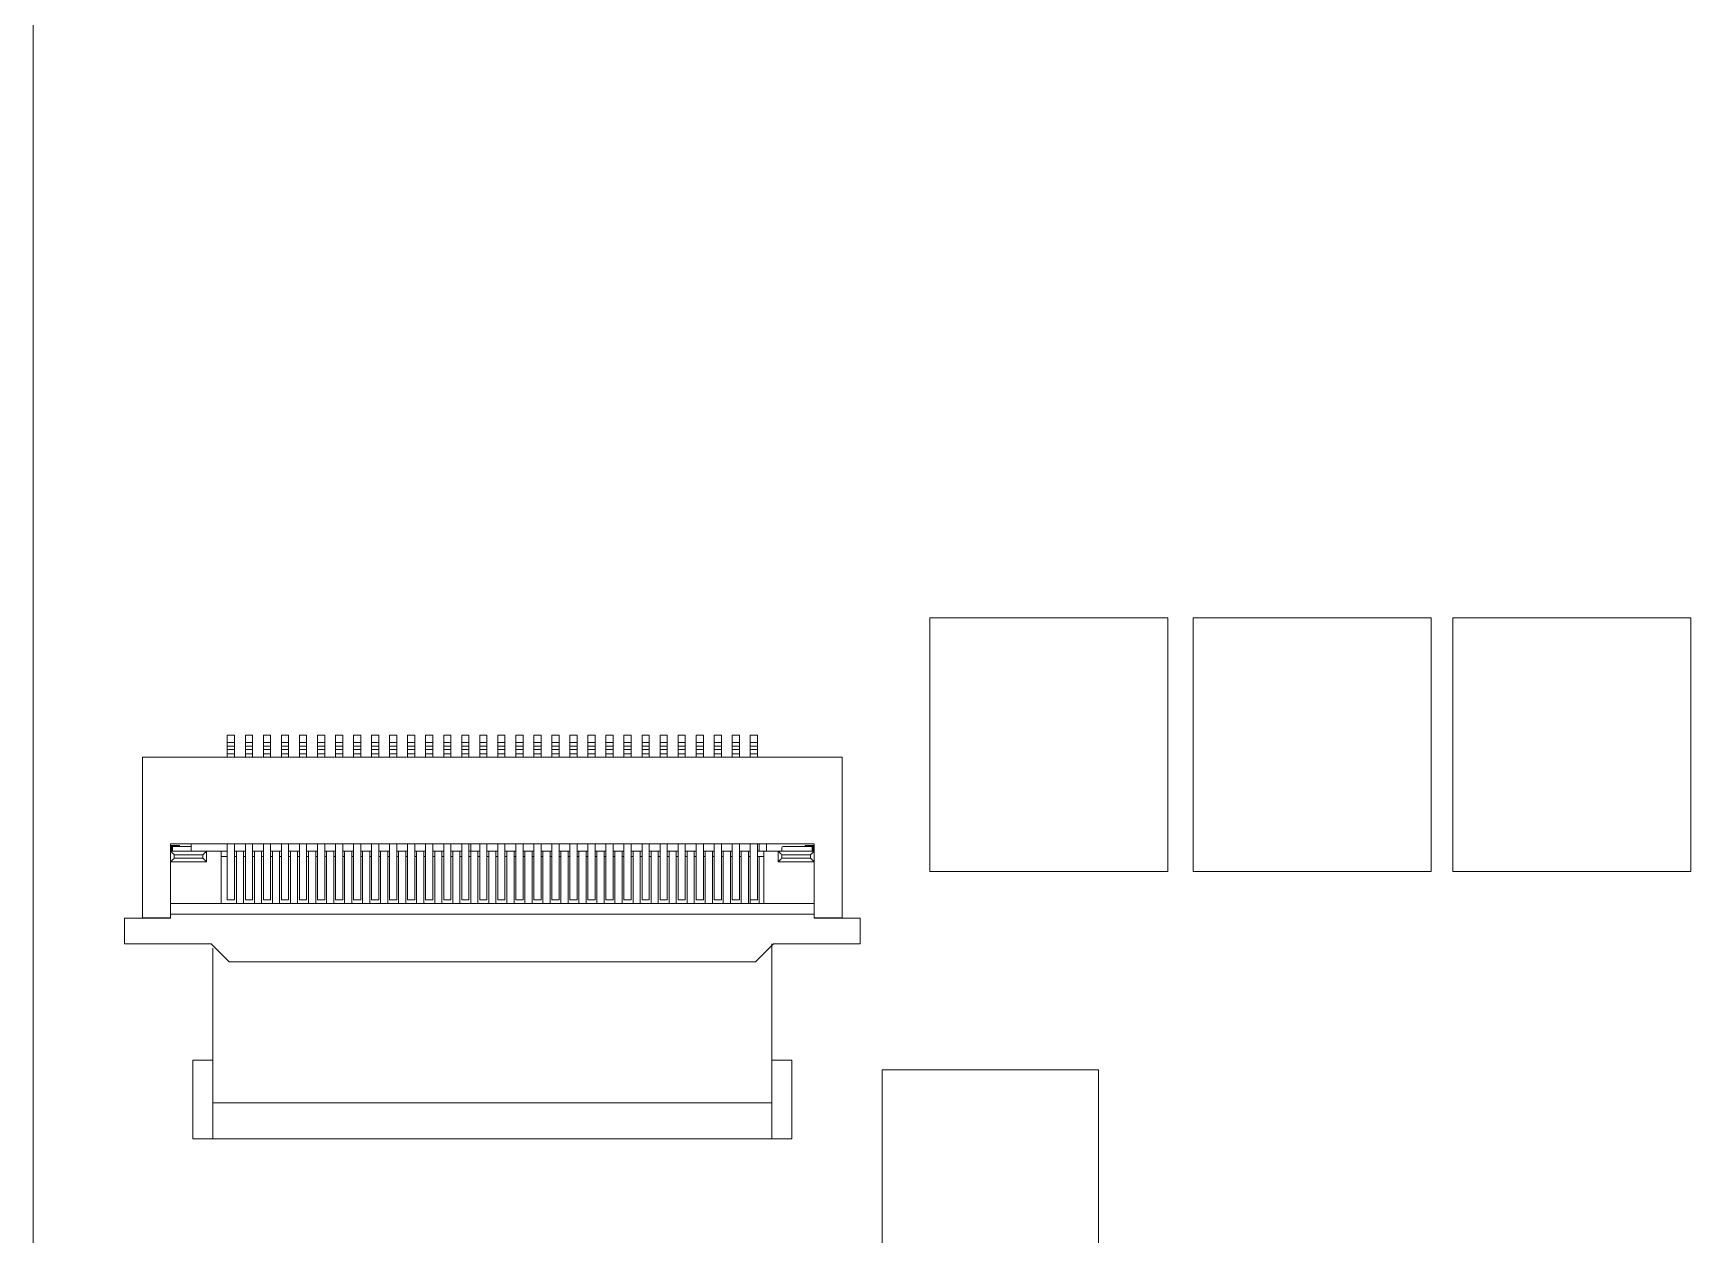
# Model space of a CAD drawing. Header units: millimetres. Extents: x 15833 to 16724, y 29277 to 29907.
# Drawn here: x 16484.83 to 16530.8, y 29615.67 to 29649 of the extents above; entities that cross this region are included whole.
import ezdxf

# ---------------------------------------------------------------- set-up
doc = ezdxf.new("R2010")
doc.units = ezdxf.units.MM
for name, color, linetype in [('_17681', 7, 'Continuous'), ('_22049', 7, 'Continuous'), ('_34288', 7, 'Continuous'), ('_43657', 7, 'Continuous'), ('_61081', 7, 'Continuous')]:
    doc.layers.add(name, color=color, linetype=linetype)

msp = doc.modelspace()

# ---------------------------------------------------------------- linework, layer by layer
at = {"linetype": 'Continuous', "lineweight": 0}
for p, q in [((16484.834, 29683.931), (16484.834, 29608.551)), ((16509.704, 29632.782), (16516.304, 29632.782)), ((16509.704, 29625.745), (16509.704, 29632.782)), ((16516.304, 29632.782), (16516.304, 29625.745)), ((16517.004, 29632.782), (16523.604, 29632.782)), ((16517.004, 29625.745), (16517.004, 29632.782)), ((16523.604, 29632.782), (16523.604, 29625.745)), ((16524.204, 29632.782), (16530.804, 29632.782)), ((16524.204, 29625.745), (16524.204, 29632.782)), ((16530.804, 29632.782), (16530.804, 29625.745)), ((16490.719, 29629.526), (16490.919, 29629.526)), ((16490.719, 29629.526), (16490.719, 29629.326)), ((16490.919, 29628.916), (16490.919, 29629.526)), ((16491.219, 29629.526), (16491.419, 29629.526)), ((16491.219, 29629.526), (16491.219, 29629.326)), ((16491.419, 29628.916), (16491.419, 29629.526)), ((16491.719, 29629.526), (16491.919, 29629.526)), ((16491.719, 29629.526), (16491.719, 29629.326)), ((16491.919, 29628.916), (16491.919, 29629.526)), ((16492.219, 29629.526), (16492.419, 29629.526)), ((16492.219, 29629.526), (16492.219, 29629.326)), ((16492.419, 29628.916), (16492.419, 29629.526)), ((16492.719, 29629.526), (16492.919, 29629.526)), ((16492.719, 29629.526), (16492.719, 29629.326)), ((16492.919, 29628.916), (16492.919, 29629.526)), ((16493.219, 29629.526), (16493.419, 29629.526)), ((16493.219, 29629.526), (16493.219, 29629.326)), ((16493.419, 29628.916), (16493.419, 29629.526)), ((16493.719, 29629.526), (16493.919, 29629.526)), ((16493.719, 29629.526), (16493.719, 29629.326)), ((16493.919, 29628.916), (16493.919, 29629.526)), ((16494.219, 29629.526), (16494.419, 29629.526)), ((16494.219, 29629.526), (16494.219, 29629.326)), ((16494.419, 29628.916), (16494.419, 29629.526)), ((16494.719, 29629.526), (16494.919, 29629.526)), ((16494.719, 29629.526), (16494.719, 29629.326)), ((16494.919, 29628.916), (16494.919, 29629.526)), ((16495.219, 29629.526), (16495.419, 29629.526)), ((16495.219, 29629.526), (16495.219, 29629.326)), ((16495.419, 29628.916), (16495.419, 29629.526)), ((16495.719, 29629.526), (16495.919, 29629.526)), ((16495.719, 29629.526), (16495.719, 29629.326)), ((16495.919, 29628.916), (16495.919, 29629.526)), ((16496.219, 29629.526), (16496.419, 29629.526)), ((16496.219, 29629.526), (16496.219, 29629.326)), ((16496.419, 29628.916), (16496.419, 29629.526)), ((16496.719, 29629.526), (16496.919, 29629.526)), ((16496.719, 29629.526), (16496.719, 29629.326)), ((16496.919, 29628.916), (16496.919, 29629.526)), ((16497.219, 29629.526), (16497.419, 29629.526)), ((16497.219, 29629.526), (16497.219, 29629.326)), ((16497.419, 29628.916), (16497.419, 29629.526)), ((16497.719, 29629.526), (16497.919, 29629.526)), ((16497.719, 29629.526), (16497.719, 29629.326)), ((16497.919, 29628.916), (16497.919, 29629.526)), ((16498.219, 29629.526), (16498.419, 29629.526)), ((16498.219, 29629.526), (16498.219, 29629.326)), ((16498.419, 29628.916), (16498.419, 29629.526)), ((16498.719, 29629.526), (16498.919, 29629.526)), ((16498.719, 29629.526), (16498.719, 29629.326)), ((16498.919, 29628.916), (16498.919, 29629.526)), ((16499.219, 29629.526), (16499.419, 29629.526)), ((16499.219, 29629.526), (16499.219, 29629.326)), ((16499.419, 29628.916), (16499.419, 29629.526)), ((16499.719, 29629.526), (16499.919, 29629.526)), ((16499.719, 29629.526), (16499.719, 29629.326)), ((16499.919, 29628.916), (16499.919, 29629.526)), ((16500.219, 29629.526), (16500.419, 29629.526)), ((16500.219, 29629.526), (16500.219, 29629.326)), ((16500.419, 29628.916), (16500.419, 29629.526)), ((16500.719, 29629.526), (16500.919, 29629.526)), ((16500.719, 29629.526), (16500.719, 29629.326)), ((16500.919, 29628.916), (16500.919, 29629.526)), ((16501.219, 29629.526), (16501.419, 29629.526)), ((16501.219, 29629.526), (16501.219, 29629.326)), ((16501.419, 29628.916), (16501.419, 29629.526)), ((16501.719, 29629.526), (16501.919, 29629.526)), ((16501.719, 29629.526), (16501.719, 29629.326)), ((16501.919, 29628.916), (16501.919, 29629.526)), ((16502.219, 29629.526), (16502.419, 29629.526)), ((16502.219, 29629.526), (16502.219, 29629.326)), ((16502.419, 29628.916), (16502.419, 29629.526)), ((16502.719, 29629.526), (16502.919, 29629.526)), ((16502.719, 29629.526), (16502.719, 29629.326)), ((16502.919, 29628.916), (16502.919, 29629.526)), ((16503.219, 29629.526), (16503.419, 29629.526)), ((16503.219, 29629.526), (16503.219, 29629.326)), ((16503.419, 29628.916), (16503.419, 29629.526)), ((16503.719, 29629.526), (16503.919, 29629.526)), ((16503.719, 29629.526), (16503.719, 29629.326)), ((16503.919, 29628.916), (16503.919, 29629.526)), ((16504.219, 29629.526), (16504.419, 29629.526)), ((16504.219, 29629.526), (16504.219, 29629.326)), ((16504.419, 29628.916), (16504.419, 29629.526)), ((16504.719, 29629.526), (16504.919, 29629.526)), ((16504.719, 29629.526), (16504.719, 29629.326)), ((16504.919, 29628.916), (16504.919, 29629.526)), ((16490.919, 29629.326), (16490.719, 29629.326)), ((16490.719, 29629.226), (16490.719, 29629.326)), ((16490.719, 29629.226), (16490.919, 29629.226)), ((16490.719, 29629.226), (16490.719, 29628.916)), ((16490.919, 29629.131), (16490.719, 29629.131)), ((16490.919, 29629.011), (16490.719, 29629.013)), ((16490.919, 29629.01), (16490.719, 29629.012)), ((16491.419, 29629.326), (16491.219, 29629.326)), ((16491.219, 29629.226), (16491.219, 29629.326)), ((16491.219, 29629.226), (16491.419, 29629.226)), ((16491.219, 29629.226), (16491.219, 29628.916)), ((16491.419, 29629.131), (16491.219, 29629.131)), ((16491.419, 29629.011), (16491.219, 29629.013)), ((16491.419, 29629.01), (16491.219, 29629.012)), ((16491.919, 29629.326), (16491.719, 29629.326)), ((16491.719, 29629.226), (16491.719, 29629.326)), ((16491.719, 29629.226), (16491.919, 29629.226)), ((16491.719, 29629.226), (16491.719, 29628.916)), ((16491.919, 29629.131), (16491.719, 29629.131)), ((16491.919, 29629.011), (16491.719, 29629.013)), ((16491.919, 29629.01), (16491.719, 29629.012)), ((16492.419, 29629.326), (16492.219, 29629.326)), ((16492.219, 29629.226), (16492.219, 29629.326)), ((16492.219, 29629.226), (16492.419, 29629.226)), ((16492.219, 29629.226), (16492.219, 29628.916)), ((16492.419, 29629.131), (16492.219, 29629.131)), ((16492.419, 29629.011), (16492.219, 29629.013)), ((16492.419, 29629.01), (16492.219, 29629.012)), ((16492.919, 29629.326), (16492.719, 29629.326)), ((16492.719, 29629.226), (16492.719, 29629.326)), ((16492.719, 29629.226), (16492.919, 29629.226)), ((16492.719, 29629.226), (16492.719, 29628.916)), ((16492.919, 29629.131), (16492.719, 29629.131)), ((16492.919, 29629.011), (16492.719, 29629.013)), ((16492.919, 29629.01), (16492.719, 29629.012)), ((16493.419, 29629.326), (16493.219, 29629.326)), ((16493.219, 29629.226), (16493.219, 29629.326)), ((16493.219, 29629.226), (16493.419, 29629.226)), ((16493.219, 29629.226), (16493.219, 29628.916)), ((16493.419, 29629.131), (16493.219, 29629.131)), ((16493.419, 29629.011), (16493.219, 29629.013)), ((16493.419, 29629.01), (16493.219, 29629.012)), ((16493.919, 29629.326), (16493.719, 29629.326)), ((16493.719, 29629.226), (16493.719, 29629.326)), ((16493.719, 29629.226), (16493.919, 29629.226)), ((16493.719, 29629.226), (16493.719, 29628.916)), ((16493.919, 29629.131), (16493.719, 29629.131)), ((16493.919, 29629.011), (16493.719, 29629.013)), ((16493.919, 29629.01), (16493.719, 29629.012)), ((16494.419, 29629.326), (16494.219, 29629.326)), ((16494.219, 29629.226), (16494.219, 29629.326)), ((16494.219, 29629.226), (16494.419, 29629.226)), ((16494.219, 29629.226), (16494.219, 29628.916)), ((16494.419, 29629.131), (16494.219, 29629.131)), ((16494.419, 29629.011), (16494.219, 29629.013)), ((16494.419, 29629.01), (16494.219, 29629.012)), ((16494.919, 29629.326), (16494.719, 29629.326)), ((16494.719, 29629.226), (16494.719, 29629.326)), ((16494.719, 29629.226), (16494.919, 29629.226)), ((16494.719, 29629.226), (16494.719, 29628.916)), ((16494.919, 29629.131), (16494.719, 29629.131)), ((16494.919, 29629.011), (16494.719, 29629.013)), ((16494.919, 29629.01), (16494.719, 29629.012)), ((16495.419, 29629.326), (16495.219, 29629.326)), ((16495.219, 29629.226), (16495.219, 29629.326)), ((16495.219, 29629.226), (16495.419, 29629.226)), ((16495.219, 29629.226), (16495.219, 29628.916)), ((16495.419, 29629.131), (16495.219, 29629.131)), ((16495.419, 29629.011), (16495.219, 29629.013)), ((16495.419, 29629.01), (16495.219, 29629.012)), ((16495.919, 29629.326), (16495.719, 29629.326)), ((16495.719, 29629.226), (16495.719, 29629.326)), ((16495.719, 29629.226), (16495.919, 29629.226)), ((16495.719, 29629.226), (16495.719, 29628.916)), ((16495.919, 29629.131), (16495.719, 29629.131)), ((16495.919, 29629.011), (16495.719, 29629.013)), ((16495.919, 29629.01), (16495.719, 29629.012)), ((16496.419, 29629.326), (16496.219, 29629.326)), ((16496.219, 29629.226), (16496.219, 29629.326)), ((16496.219, 29629.226), (16496.419, 29629.226)), ((16496.219, 29629.226), (16496.219, 29628.916)), ((16496.419, 29629.131), (16496.219, 29629.131)), ((16496.419, 29629.011), (16496.219, 29629.013)), ((16496.419, 29629.01), (16496.219, 29629.012)), ((16496.919, 29629.326), (16496.719, 29629.326)), ((16496.719, 29629.226), (16496.719, 29629.326)), ((16496.719, 29629.226), (16496.919, 29629.226)), ((16496.719, 29629.226), (16496.719, 29628.916)), ((16496.919, 29629.131), (16496.719, 29629.131)), ((16496.919, 29629.011), (16496.719, 29629.013)), ((16496.919, 29629.01), (16496.719, 29629.012)), ((16497.419, 29629.326), (16497.219, 29629.326)), ((16497.219, 29629.226), (16497.219, 29629.326)), ((16497.219, 29629.226), (16497.419, 29629.226)), ((16497.219, 29629.226), (16497.219, 29628.916)), ((16497.419, 29629.131), (16497.219, 29629.131)), ((16497.419, 29629.011), (16497.219, 29629.013)), ((16497.419, 29629.01), (16497.219, 29629.012)), ((16497.919, 29629.326), (16497.719, 29629.326)), ((16497.719, 29629.226), (16497.719, 29629.326)), ((16497.719, 29629.226), (16497.919, 29629.226)), ((16497.719, 29629.226), (16497.719, 29628.916)), ((16497.919, 29629.131), (16497.719, 29629.131)), ((16497.919, 29629.011), (16497.719, 29629.013)), ((16497.919, 29629.01), (16497.719, 29629.012)), ((16498.419, 29629.326), (16498.219, 29629.326)), ((16498.219, 29629.226), (16498.219, 29629.326)), ((16498.219, 29629.226), (16498.419, 29629.226)), ((16498.219, 29629.226), (16498.219, 29628.916)), ((16498.419, 29629.131), (16498.219, 29629.131)), ((16498.419, 29629.011), (16498.219, 29629.013)), ((16498.419, 29629.01), (16498.219, 29629.012)), ((16498.919, 29629.326), (16498.719, 29629.326)), ((16498.719, 29629.226), (16498.719, 29629.326)), ((16498.719, 29629.226), (16498.919, 29629.226)), ((16498.719, 29629.226), (16498.719, 29628.916)), ((16498.919, 29629.131), (16498.719, 29629.131)), ((16498.919, 29629.011), (16498.719, 29629.013)), ((16498.919, 29629.01), (16498.719, 29629.012)), ((16499.419, 29629.326), (16499.219, 29629.326)), ((16499.219, 29629.226), (16499.219, 29629.326)), ((16499.219, 29629.226), (16499.419, 29629.226)), ((16499.219, 29629.226), (16499.219, 29628.916)), ((16499.419, 29629.131), (16499.219, 29629.131)), ((16499.419, 29629.011), (16499.219, 29629.013)), ((16499.419, 29629.01), (16499.219, 29629.012)), ((16499.919, 29629.326), (16499.719, 29629.326)), ((16499.719, 29629.226), (16499.719, 29629.326)), ((16499.719, 29629.226), (16499.919, 29629.226)), ((16499.719, 29629.226), (16499.719, 29628.916)), ((16499.919, 29629.131), (16499.719, 29629.131)), ((16499.919, 29629.011), (16499.719, 29629.013)), ((16499.919, 29629.01), (16499.719, 29629.012)), ((16500.419, 29629.326), (16500.219, 29629.326)), ((16500.219, 29629.226), (16500.219, 29629.326)), ((16500.219, 29629.226), (16500.419, 29629.226)), ((16500.219, 29629.226), (16500.219, 29628.916)), ((16500.419, 29629.131), (16500.219, 29629.131)), ((16500.419, 29629.011), (16500.219, 29629.013)), ((16500.419, 29629.01), (16500.219, 29629.012)), ((16500.919, 29629.326), (16500.719, 29629.326)), ((16500.719, 29629.226), (16500.719, 29629.326)), ((16500.719, 29629.226), (16500.919, 29629.226)), ((16500.719, 29629.226), (16500.719, 29628.916)), ((16500.919, 29629.131), (16500.719, 29629.131)), ((16500.919, 29629.011), (16500.719, 29629.013)), ((16500.919, 29629.01), (16500.719, 29629.012)), ((16501.419, 29629.326), (16501.219, 29629.326)), ((16501.219, 29629.226), (16501.219, 29629.326)), ((16501.219, 29629.226), (16501.419, 29629.226)), ((16501.219, 29629.226), (16501.219, 29628.916)), ((16501.419, 29629.131), (16501.219, 29629.131)), ((16501.419, 29629.011), (16501.219, 29629.013)), ((16501.419, 29629.01), (16501.219, 29629.012)), ((16501.919, 29629.326), (16501.719, 29629.326)), ((16501.719, 29629.226), (16501.719, 29629.326)), ((16501.719, 29629.226), (16501.919, 29629.226)), ((16501.719, 29629.226), (16501.719, 29628.916)), ((16501.919, 29629.131), (16501.719, 29629.131)), ((16501.919, 29629.011), (16501.719, 29629.013)), ((16501.919, 29629.01), (16501.719, 29629.012)), ((16502.419, 29629.326), (16502.219, 29629.326)), ((16502.219, 29629.226), (16502.219, 29629.326)), ((16502.219, 29629.226), (16502.419, 29629.226)), ((16502.219, 29629.226), (16502.219, 29628.916)), ((16502.419, 29629.131), (16502.219, 29629.131)), ((16502.419, 29629.011), (16502.219, 29629.013)), ((16502.419, 29629.01), (16502.219, 29629.012)), ((16502.919, 29629.326), (16502.719, 29629.326)), ((16502.719, 29629.226), (16502.719, 29629.326)), ((16502.719, 29629.226), (16502.919, 29629.226)), ((16502.719, 29629.226), (16502.719, 29628.916)), ((16502.919, 29629.131), (16502.719, 29629.131)), ((16502.919, 29629.011), (16502.719, 29629.013)), ((16502.919, 29629.01), (16502.719, 29629.012)), ((16503.419, 29629.326), (16503.219, 29629.326)), ((16503.219, 29629.226), (16503.219, 29629.326)), ((16503.219, 29629.226), (16503.419, 29629.226)), ((16503.219, 29629.226), (16503.219, 29628.916)), ((16503.419, 29629.131), (16503.219, 29629.131)), ((16503.419, 29629.011), (16503.219, 29629.013)), ((16503.419, 29629.01), (16503.219, 29629.012)), ((16503.919, 29629.326), (16503.719, 29629.326)), ((16503.719, 29629.226), (16503.719, 29629.326)), ((16503.719, 29629.226), (16503.919, 29629.226)), ((16503.719, 29629.226), (16503.719, 29628.916)), ((16503.919, 29629.131), (16503.719, 29629.131)), ((16503.919, 29629.011), (16503.719, 29629.013)), ((16503.919, 29629.01), (16503.719, 29629.012)), ((16504.419, 29629.326), (16504.219, 29629.326)), ((16504.219, 29629.226), (16504.219, 29629.326)), ((16504.219, 29629.226), (16504.419, 29629.226)), ((16504.219, 29629.226), (16504.219, 29628.916)), ((16504.419, 29629.131), (16504.219, 29629.131)), ((16504.419, 29629.011), (16504.219, 29629.013)), ((16504.419, 29629.01), (16504.219, 29629.012)), ((16504.919, 29629.326), (16504.719, 29629.326)), ((16504.719, 29629.226), (16504.719, 29629.326)), ((16504.719, 29629.226), (16504.919, 29629.226)), ((16504.719, 29629.226), (16504.719, 29628.916)), ((16504.919, 29629.131), (16504.719, 29629.131)), ((16504.919, 29629.011), (16504.719, 29629.013)), ((16504.919, 29629.01), (16504.719, 29629.012)), ((16489.219, 29626.516), (16489.219, 29626.316)), ((16490.719, 29626.516), (16490.719, 29624.966)), ((16490.919, 29624.966), (16490.919, 29626.516)), ((16491.219, 29626.516), (16491.219, 29624.966)), ((16491.419, 29624.966), (16491.419, 29626.516)), ((16491.719, 29626.516), (16491.719, 29624.966)), ((16491.919, 29624.966), (16491.919, 29626.516)), ((16492.219, 29626.516), (16492.219, 29624.966)), ((16492.419, 29624.966), (16492.419, 29626.516)), ((16492.719, 29626.516), (16492.719, 29624.966)), ((16492.919, 29624.966), (16492.919, 29626.516)), ((16493.219, 29626.516), (16493.219, 29624.966)), ((16493.419, 29624.966), (16493.419, 29626.516)), ((16493.719, 29626.516), (16493.719, 29624.966)), ((16493.919, 29624.966), (16493.919, 29626.516)), ((16494.219, 29626.516), (16494.219, 29624.966)), ((16494.419, 29624.966), (16494.419, 29626.516)), ((16494.719, 29626.516), (16494.719, 29624.966)), ((16494.919, 29624.966), (16494.919, 29626.516)), ((16495.219, 29626.516), (16495.219, 29624.966)), ((16495.419, 29624.966), (16495.419, 29626.516)), ((16495.719, 29626.516), (16495.719, 29624.966)), ((16495.919, 29624.966), (16495.919, 29626.516)), ((16496.219, 29626.516), (16496.219, 29624.966)), ((16496.419, 29624.966), (16496.419, 29626.516)), ((16496.719, 29626.516), (16496.719, 29624.966)), ((16496.919, 29624.966), (16496.919, 29626.516)), ((16496.969, 29626.316), (16496.969, 29626.516)), ((16497.219, 29626.516), (16497.219, 29624.966)), ((16497.419, 29624.966), (16497.419, 29626.516)), ((16497.719, 29626.516), (16497.719, 29624.966)), ((16497.919, 29624.966), (16497.919, 29626.516)), ((16498.219, 29626.516), (16498.219, 29624.966)), ((16498.419, 29624.966), (16498.419, 29626.516)), ((16498.719, 29626.516), (16498.719, 29624.966)), ((16498.919, 29624.966), (16498.919, 29626.516)), ((16499.219, 29626.516), (16499.219, 29624.966)), ((16499.419, 29624.966), (16499.419, 29626.516)), ((16499.719, 29626.516), (16499.719, 29624.966)), ((16499.919, 29624.966), (16499.919, 29626.516)), ((16500.219, 29626.516), (16500.219, 29624.966)), ((16500.419, 29624.966), (16500.419, 29626.516)), ((16500.719, 29626.516), (16500.719, 29624.966)), ((16500.919, 29624.966), (16500.919, 29626.516)), ((16501.219, 29626.516), (16501.219, 29624.966)), ((16501.419, 29624.966), (16501.419, 29626.516)), ((16501.719, 29626.516), (16501.719, 29624.966)), ((16501.919, 29624.966), (16501.919, 29626.516)), ((16502.219, 29626.516), (16502.219, 29624.966)), ((16502.419, 29624.966), (16502.419, 29626.516)), ((16502.719, 29626.516), (16502.719, 29624.966)), ((16502.919, 29624.966), (16502.919, 29626.516)), ((16503.219, 29626.516), (16503.219, 29624.966)), ((16503.419, 29624.966), (16503.419, 29626.516)), ((16503.719, 29626.516), (16503.719, 29624.966)), ((16503.919, 29624.966), (16503.919, 29626.516)), ((16504.219, 29626.516), (16504.219, 29624.966)), ((16504.419, 29624.966), (16504.419, 29626.516)), ((16504.719, 29626.516), (16504.719, 29624.866)), ((16504.919, 29624.966), (16504.919, 29626.516)), ((16516.304, 29625.745), (16509.704, 29625.745)), ((16523.604, 29625.745), (16517.004, 29625.745)), ((16530.804, 29625.745), (16524.204, 29625.745)), ((16490.919, 29624.966), (16490.719, 29624.966)), ((16491.419, 29624.966), (16491.219, 29624.966)), ((16491.919, 29624.966), (16491.719, 29624.966)), ((16492.419, 29624.966), (16492.219, 29624.966)), ((16492.919, 29624.966), (16492.719, 29624.966)), ((16493.419, 29624.966), (16493.219, 29624.966)), ((16493.919, 29624.966), (16493.719, 29624.966)), ((16494.419, 29624.966), (16494.219, 29624.966)), ((16494.919, 29624.966), (16494.719, 29624.966)), ((16495.419, 29624.966), (16495.219, 29624.966)), ((16495.919, 29624.966), (16495.719, 29624.966)), ((16496.419, 29624.966), (16496.219, 29624.966)), ((16496.919, 29624.966), (16496.719, 29624.966)), ((16497.419, 29624.966), (16497.219, 29624.966)), ((16497.919, 29624.966), (16497.719, 29624.966)), ((16498.419, 29624.966), (16498.219, 29624.966)), ((16498.919, 29624.966), (16498.719, 29624.966)), ((16499.419, 29624.966), (16499.219, 29624.966)), ((16499.919, 29624.966), (16499.719, 29624.966)), ((16500.419, 29624.966), (16500.219, 29624.966)), ((16500.919, 29624.966), (16500.719, 29624.966)), ((16501.419, 29624.966), (16501.219, 29624.966)), ((16501.919, 29624.966), (16501.719, 29624.966)), ((16502.419, 29624.966), (16502.219, 29624.966)), ((16502.919, 29624.966), (16502.719, 29624.966)), ((16503.419, 29624.966), (16503.219, 29624.966)), ((16503.919, 29624.966), (16503.719, 29624.966)), ((16504.419, 29624.966), (16504.219, 29624.966)), ((16504.919, 29624.966), (16504.719, 29624.966)), ((16489.819, 29623.62), (16489.819, 29618.331)), ((16505.319, 29623.746), (16505.319, 29618.331)), ((16489.819, 29620.521), (16489.264, 29620.521)), ((16489.264, 29620.521), (16489.264, 29618.331)), ((16505.874, 29620.521), (16505.319, 29620.521)), ((16505.874, 29618.331), (16505.874, 29620.521)), ((16514.378, 29620.244), (16508.378, 29620.244)), ((16508.378, 29609.044), (16508.378, 29620.244)), ((16514.378, 29620.244), (16514.378, 29609.044)), ((16505.319, 29619.331), (16489.819, 29619.331)), ((16489.264, 29618.331), (16505.874, 29618.331))]:
    msp.add_line(p, q, dxfattribs=at)
at = {"layer": '_17681', "linetype": 'Continuous', "lineweight": 0}
for p, q in [((16488.644, 29626.316), (16490.219, 29626.316)), ((16489.588, 29626.259), (16489.62, 29626.292)), ((16489.644, 29626.316), (16489.644, 29626.016)), ((16490.044, 29626.316), (16490.044, 29624.866)), ((16490.419, 29626.316), (16490.719, 29626.316)), ((16490.469, 29624.866), (16490.469, 29626.316)), ((16490.669, 29626.316), (16490.669, 29624.866)), ((16490.919, 29626.316), (16491.219, 29626.316)), ((16490.969, 29624.866), (16490.969, 29626.316)), ((16491.169, 29626.316), (16491.169, 29624.866)), ((16491.419, 29626.316), (16491.719, 29626.316)), ((16491.469, 29624.866), (16491.469, 29626.316)), ((16491.669, 29624.866), (16491.669, 29626.316)), ((16491.919, 29626.316), (16492.219, 29626.316)), ((16491.969, 29626.316), (16491.969, 29624.866)), ((16492.169, 29624.866), (16492.169, 29626.316)), ((16492.419, 29626.316), (16492.719, 29626.316)), ((16492.469, 29626.316), (16492.469, 29624.866)), ((16492.669, 29626.316), (16492.669, 29624.866)), ((16492.919, 29626.316), (16493.219, 29626.316)), ((16492.969, 29624.866), (16492.969, 29626.316)), ((16493.169, 29626.316), (16493.169, 29624.866)), ((16493.419, 29626.316), (16493.719, 29626.316)), ((16493.469, 29624.866), (16493.469, 29626.316)), ((16493.669, 29624.866), (16493.669, 29626.316)), ((16493.919, 29626.316), (16494.219, 29626.316)), ((16493.969, 29624.866), (16493.969, 29626.316)), ((16494.169, 29626.316), (16494.169, 29624.866)), ((16494.419, 29626.316), (16494.719, 29626.316)), ((16494.469, 29626.316), (16494.469, 29624.866)), ((16494.669, 29626.316), (16494.669, 29624.866)), ((16494.919, 29626.316), (16495.219, 29626.316)), ((16494.969, 29624.866), (16494.969, 29626.316)), ((16495.169, 29626.316), (16495.169, 29624.866)), ((16495.419, 29626.316), (16495.719, 29626.316)), ((16495.469, 29624.866), (16495.469, 29626.316)), ((16495.669, 29626.316), (16495.669, 29624.866)), ((16495.919, 29626.316), (16496.219, 29626.316)), ((16495.969, 29624.866), (16495.969, 29626.316)), ((16496.169, 29626.316), (16496.169, 29624.866)), ((16496.419, 29626.316), (16496.719, 29626.316)), ((16496.469, 29624.866), (16496.469, 29626.316)), ((16496.669, 29626.316), (16496.669, 29624.866)), ((16496.919, 29626.316), (16497.219, 29626.316)), ((16496.969, 29624.866), (16496.969, 29626.316)), ((16497.169, 29626.316), (16497.169, 29624.866)), ((16497.419, 29626.316), (16497.719, 29626.316)), ((16497.469, 29624.866), (16497.469, 29626.316)), ((16497.669, 29626.316), (16497.669, 29624.866)), ((16497.919, 29626.316), (16498.219, 29626.316)), ((16497.969, 29626.316), (16497.969, 29624.866)), ((16498.169, 29624.866), (16498.169, 29626.316)), ((16498.419, 29626.316), (16498.719, 29626.316)), ((16498.469, 29624.866), (16498.469, 29626.316)), ((16498.669, 29626.316), (16498.669, 29624.866)), ((16498.919, 29626.316), (16499.219, 29626.316)), ((16498.969, 29624.866), (16498.969, 29626.316)), ((16499.169, 29626.316), (16499.169, 29624.866)), ((16499.419, 29626.316), (16499.719, 29626.316)), ((16499.469, 29624.866), (16499.469, 29626.316)), ((16499.669, 29624.866), (16499.669, 29626.316)), ((16499.919, 29626.316), (16500.219, 29626.316)), ((16499.969, 29626.316), (16499.969, 29624.866)), ((16500.169, 29624.866), (16500.169, 29626.316)), ((16500.419, 29626.316), (16500.719, 29626.316)), ((16500.469, 29624.866), (16500.469, 29626.316)), ((16500.669, 29626.316), (16500.669, 29624.866)), ((16500.919, 29626.316), (16501.219, 29626.316)), ((16500.969, 29626.316), (16500.969, 29624.866)), ((16501.169, 29626.316), (16501.169, 29624.866)), ((16501.419, 29626.316), (16501.719, 29626.316)), ((16501.469, 29624.866), (16501.469, 29626.316)), ((16501.669, 29624.866), (16501.669, 29626.316)), ((16501.919, 29626.316), (16502.219, 29626.316)), ((16501.969, 29626.316), (16501.969, 29624.866)), ((16502.169, 29624.866), (16502.169, 29626.316)), ((16502.419, 29626.316), (16502.719, 29626.316)), ((16502.469, 29624.866), (16502.469, 29626.316)), ((16502.669, 29626.316), (16502.669, 29624.866)), ((16502.919, 29626.316), (16503.219, 29626.316)), ((16502.969, 29624.866), (16502.969, 29626.316)), ((16503.169, 29624.866), (16503.169, 29626.316)), ((16503.419, 29626.316), (16503.719, 29626.316)), ((16503.469, 29624.866), (16503.469, 29626.316)), ((16503.669, 29626.316), (16503.669, 29624.866)), ((16503.919, 29626.316), (16504.219, 29626.316)), ((16503.969, 29624.866), (16503.969, 29626.316)), ((16504.169, 29626.316), (16504.169, 29624.866)), ((16504.419, 29626.316), (16504.719, 29626.316)), ((16504.469, 29624.866), (16504.469, 29626.316)), ((16504.669, 29624.866), (16504.669, 29626.316)), ((16504.919, 29626.316), (16506.494, 29626.316)), ((16505.094, 29626.316), (16505.094, 29624.866)), ((16505.494, 29626.316), (16505.495, 29626.316)), ((16505.494, 29626.016), (16505.494, 29626.316)), ((16489.644, 29626.016), (16488.644, 29626.016)), ((16489.544, 29626.216), (16488.744, 29626.216)), ((16488.744, 29626.216), (16488.744, 29626.116)), ((16488.744, 29626.116), (16489.544, 29626.116)), ((16489.544, 29626.116), (16489.544, 29626.216)), ((16489.644, 29626.016), (16489.644, 29626.016)), ((16490.044, 29626.166), (16490.219, 29626.166)), ((16490.419, 29626.166), (16490.469, 29626.166)), ((16490.669, 29626.166), (16490.719, 29626.166)), ((16490.919, 29626.166), (16490.969, 29626.166)), ((16491.169, 29626.166), (16491.219, 29626.166)), ((16491.419, 29626.166), (16491.469, 29626.166)), ((16491.719, 29626.166), (16491.669, 29626.166)), ((16491.969, 29626.166), (16491.919, 29626.166)), ((16492.219, 29626.166), (16492.169, 29626.166)), ((16492.469, 29626.166), (16492.419, 29626.166)), ((16492.719, 29626.166), (16492.669, 29626.166)), ((16492.969, 29626.166), (16492.919, 29626.166)), ((16493.169, 29626.166), (16493.219, 29626.166)), ((16493.419, 29626.166), (16493.469, 29626.166)), ((16493.719, 29626.166), (16493.669, 29626.166)), ((16493.969, 29626.166), (16493.919, 29626.166)), ((16494.169, 29626.166), (16494.219, 29626.166)), ((16494.419, 29626.166), (16494.469, 29626.166)), ((16494.669, 29626.166), (16494.719, 29626.166)), ((16494.919, 29626.166), (16494.969, 29626.166)), ((16495.169, 29626.166), (16495.219, 29626.166)), ((16495.419, 29626.166), (16495.469, 29626.166)), ((16495.669, 29626.166), (16495.719, 29626.166)), ((16495.919, 29626.166), (16495.969, 29626.166)), ((16496.219, 29626.166), (16496.169, 29626.166)), ((16496.469, 29626.166), (16496.419, 29626.166)), ((16496.669, 29626.166), (16496.719, 29626.166)), ((16496.919, 29626.166), (16496.969, 29626.166)), ((16497.169, 29626.166), (16497.219, 29626.166)), ((16497.419, 29626.166), (16497.469, 29626.166)), ((16497.719, 29626.166), (16497.669, 29626.166)), ((16497.969, 29626.166), (16497.919, 29626.166)), ((16498.169, 29626.166), (16498.219, 29626.166)), ((16498.419, 29626.166), (16498.469, 29626.166)), ((16498.719, 29626.166), (16498.669, 29626.166)), ((16498.969, 29626.166), (16498.919, 29626.166)), ((16499.169, 29626.166), (16499.219, 29626.166)), ((16499.419, 29626.166), (16499.469, 29626.166)), ((16499.669, 29626.166), (16499.719, 29626.166)), ((16499.919, 29626.166), (16499.969, 29626.166)), ((16500.169, 29626.166), (16500.219, 29626.166)), ((16500.419, 29626.166), (16500.469, 29626.166)), ((16500.669, 29626.166), (16500.719, 29626.166)), ((16500.919, 29626.166), (16500.969, 29626.166)), ((16501.169, 29626.166), (16501.219, 29626.166)), ((16501.419, 29626.166), (16501.469, 29626.166)), ((16501.669, 29626.166), (16501.719, 29626.166)), ((16501.919, 29626.166), (16501.969, 29626.166)), ((16502.219, 29626.166), (16502.169, 29626.166)), ((16502.469, 29626.166), (16502.419, 29626.166)), ((16502.669, 29626.166), (16502.719, 29626.166)), ((16502.919, 29626.166), (16502.969, 29626.166)), ((16503.219, 29626.166), (16503.169, 29626.166)), ((16503.469, 29626.166), (16503.419, 29626.166)), ((16503.719, 29626.166), (16503.669, 29626.166)), ((16503.969, 29626.166), (16503.919, 29626.166)), ((16504.219, 29626.166), (16504.169, 29626.166)), ((16504.469, 29626.166), (16504.419, 29626.166)), ((16504.669, 29626.166), (16504.719, 29626.166)), ((16504.919, 29626.166), (16505.094, 29626.166)), ((16505.494, 29626.016), (16505.495, 29626.017)), ((16506.494, 29626.016), (16505.494, 29626.016)), ((16506.394, 29626.216), (16505.594, 29626.216)), ((16505.594, 29626.216), (16505.594, 29626.116)), ((16505.594, 29626.116), (16506.394, 29626.116)), ((16506.394, 29626.116), (16506.394, 29626.216)), ((16488.644, 29624.866), (16506.494, 29624.866)), ((16487.369, 29624.456), (16488.644, 29624.456)), ((16487.369, 29624.456), (16487.369, 29623.746)), ((16506.494, 29624.566), (16488.644, 29624.566)), ((16488.644, 29624.456), (16488.644, 29624.566)), ((16506.494, 29624.566), (16506.494, 29624.456)), ((16507.769, 29624.456), (16506.494, 29624.456)), ((16507.769, 29624.456), (16507.769, 29623.746)), ((16487.369, 29623.746), (16489.769, 29623.746)), ((16490.269, 29623.246), (16489.769, 29623.746)), ((16505.369, 29623.746), (16504.869, 29623.246)), ((16505.369, 29623.746), (16507.769, 29623.746)), ((16490.269, 29623.246), (16504.869, 29623.246))]:
    msp.add_line(p, q, dxfattribs=at)
for points in [[(16488.669, 29626.292), (16488.662, 29626.298), (16488.657, 29626.304), (16488.652, 29626.309), (16488.648, 29626.312), (16488.646, 29626.314), (16488.645, 29626.316), (16488.644, 29626.316)], [(16488.701, 29626.259), (16488.683, 29626.277), (16488.669, 29626.292)], [(16488.744, 29626.216), (16488.733, 29626.227), (16488.722, 29626.238), (16488.711, 29626.249), (16488.701, 29626.259)], [(16489.544, 29626.216), (16489.556, 29626.228), (16489.567, 29626.239), (16489.578, 29626.249), (16489.588, 29626.259)], [(16489.62, 29626.292), (16489.626, 29626.298), (16489.632, 29626.304), (16489.637, 29626.308), (16489.643, 29626.314)], [(16489.643, 29626.314), (16489.644, 29626.316), (16489.644, 29626.316)], [(16505.495, 29626.316), (16505.499, 29626.312), (16505.502, 29626.308), (16505.507, 29626.303), (16505.513, 29626.298), (16505.519, 29626.292), (16505.542, 29626.268)], [(16505.542, 29626.268), (16505.551, 29626.259), (16505.561, 29626.249), (16505.572, 29626.239), (16505.583, 29626.228), (16505.594, 29626.216)], [(16506.394, 29626.216), (16506.406, 29626.228), (16506.417, 29626.239), (16506.427, 29626.249), (16506.437, 29626.259)], [(16506.437, 29626.259), (16506.455, 29626.277), (16506.47, 29626.292)], [(16506.47, 29626.292), (16506.476, 29626.298), (16506.482, 29626.304), (16506.487, 29626.308), (16506.49, 29626.312), (16506.493, 29626.315), (16506.494, 29626.316), (16506.494, 29626.316)], [(16488.669, 29626.04), (16488.662, 29626.034), (16488.657, 29626.028), (16488.652, 29626.024), (16488.648, 29626.02), (16488.646, 29626.018), (16488.645, 29626.016), (16488.644, 29626.016)], [(16488.701, 29626.073), (16488.683, 29626.055), (16488.669, 29626.04)], [(16488.744, 29626.116), (16488.733, 29626.105), (16488.722, 29626.094), (16488.711, 29626.083), (16488.701, 29626.073)], [(16489.597, 29626.064), (16489.588, 29626.073), (16489.578, 29626.083), (16489.567, 29626.093), (16489.556, 29626.104), (16489.544, 29626.116)], [(16489.644, 29626.016), (16489.64, 29626.02), (16489.636, 29626.024), (16489.632, 29626.029), (16489.626, 29626.034), (16489.62, 29626.041), (16489.597, 29626.064)], [(16505.495, 29626.017), (16505.499, 29626.02), (16505.502, 29626.024), (16505.507, 29626.029), (16505.513, 29626.034), (16505.519, 29626.041), (16505.542, 29626.064)], [(16505.542, 29626.064), (16505.551, 29626.073), (16505.561, 29626.083), (16505.571, 29626.093), (16505.583, 29626.104), (16505.594, 29626.116)], [(16506.394, 29626.116), (16506.406, 29626.105), (16506.417, 29626.094), (16506.427, 29626.083), (16506.437, 29626.073)], [(16506.437, 29626.073), (16506.455, 29626.055), (16506.47, 29626.04)], [(16506.47, 29626.04), (16506.476, 29626.034), (16506.482, 29626.028), (16506.487, 29626.024), (16506.49, 29626.02), (16506.493, 29626.018), (16506.494, 29626.016), (16506.494, 29626.016)]]:
    msp.add_lwpolyline(points, dxfattribs=at)
at = {"layer": '_22049', "linetype": 'Continuous', "lineweight": 0}
for p, q in [((16490.219, 29629.526), (16490.419, 29629.526)), ((16490.219, 29629.526), (16490.219, 29629.326)), ((16490.419, 29628.916), (16490.419, 29629.526)), ((16490.419, 29629.326), (16490.219, 29629.326)), ((16490.219, 29629.226), (16490.219, 29629.326)), ((16490.219, 29629.226), (16490.419, 29629.226)), ((16490.219, 29629.226), (16490.219, 29628.916)), ((16490.419, 29629.131), (16490.219, 29629.131)), ((16490.419, 29629.011), (16490.219, 29629.013)), ((16490.419, 29629.01), (16490.219, 29629.012)), ((16490.219, 29626.516), (16490.219, 29624.966)), ((16490.419, 29624.966), (16490.419, 29626.516)), ((16490.419, 29624.966), (16490.219, 29624.966))]:
    msp.add_line(p, q, dxfattribs=at)
at = {"layer": '_34288', "linetype": 'Continuous', "lineweight": 0}
for p, q in [((16488.644, 29626.441), (16489.219, 29626.441)), ((16488.669, 29626.316), (16488.669, 29626.441)), ((16488.699, 29626.441), (16488.699, 29626.316)), ((16488.869, 29626.441), (16488.869, 29626.466))]:
    msp.add_line(p, q, dxfattribs=at)
at = {"layer": '_43657', "linetype": 'Continuous', "lineweight": 0}
for p, q in [((16507.269, 29628.916), (16487.869, 29628.916)), ((16487.869, 29628.916), (16487.869, 29624.466)), ((16507.269, 29624.466), (16507.269, 29628.916)), ((16488.644, 29626.516), (16506.494, 29626.516)), ((16488.644, 29624.466), (16488.644, 29626.516)), ((16488.894, 29626.466), (16488.644, 29626.466)), ((16488.894, 29626.441), (16488.894, 29626.466)), ((16504.969, 29626.516), (16504.969, 29626.316)), ((16505.174, 29626.516), (16505.174, 29626.316)), ((16506.244, 29626.466), (16506.494, 29626.466)), ((16506.244, 29626.441), (16506.244, 29626.466)), ((16506.494, 29626.516), (16506.494, 29624.466)), ((16504.969, 29626.166), (16504.969, 29624.866)), ((16487.869, 29624.466), (16488.644, 29624.466)), ((16506.494, 29624.466), (16507.269, 29624.466))]:
    msp.add_line(p, q, dxfattribs=at)
at = {"layer": '_61081', "linetype": 'Continuous', "lineweight": 0}
for p, q in [((16505.599, 29626.411), (16505.599, 29626.316)), ((16506.494, 29626.441), (16505.629, 29626.441)), ((16506.269, 29626.441), (16506.269, 29626.466)), ((16506.439, 29626.316), (16506.439, 29626.441)), ((16506.469, 29626.441), (16506.469, 29626.316))]:
    msp.add_line(p, q, dxfattribs=at)
msp.add_arc((16505.629, 29626.411), 0.03, 90, 180, dxfattribs=at)

doc.saveas('drawing.dxf')
